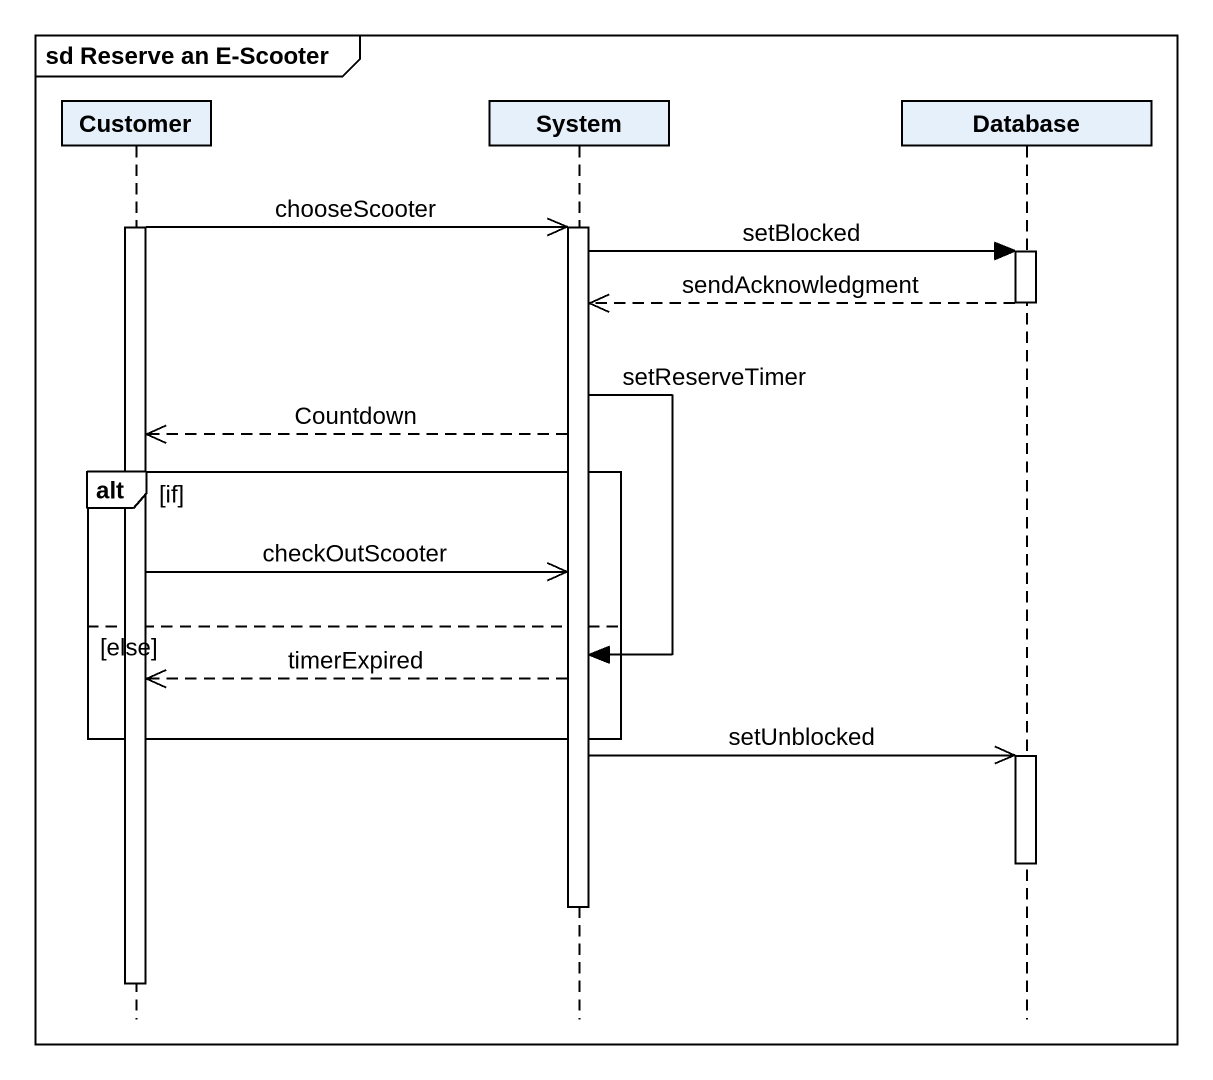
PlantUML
@startuml
mainframe sd Reserve an E-Scooter
hide footbox
participant Customer
participant System
participant "Database" as Database_

activate Customer
Customer ->> System : chooseScooter
activate System
System -> Database_ : setBlocked
activate Database_
Database_ -->> System : sendAcknowledgment
deactivate Database_
System -->> Customer : Countdown
alt if
  Customer ->> System : checkOutScooter
else else
  System -> System : setReserveTimer
  System -->> Customer : timerExpired
end
System ->> Database_ : setUnblocked
activate Database_
deactivate Database_
deactivate System
deactivate Customer
@enduml
